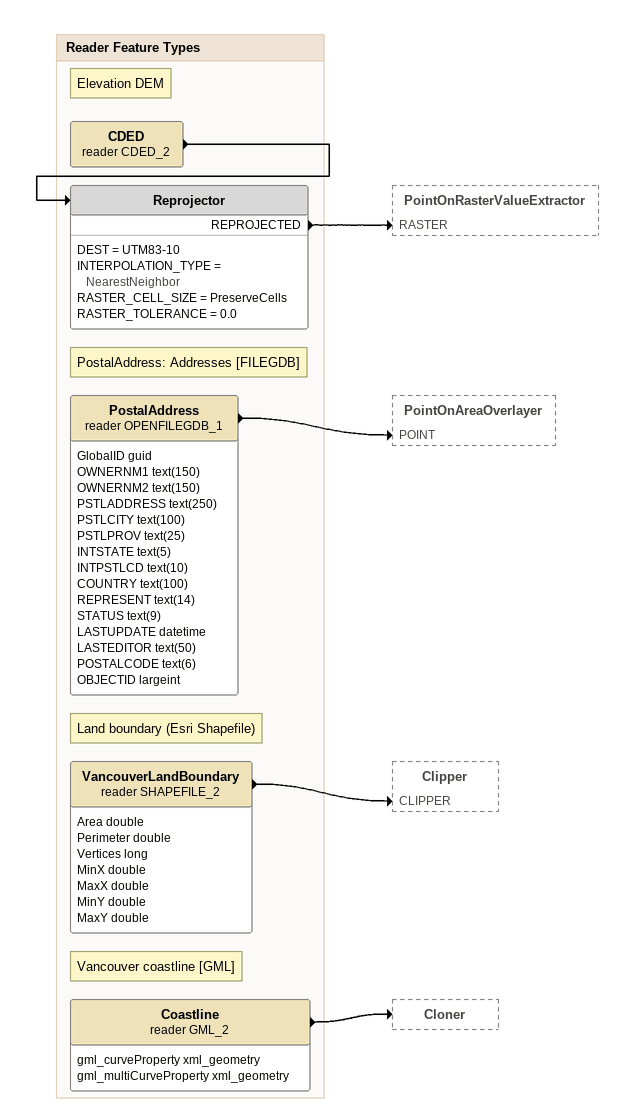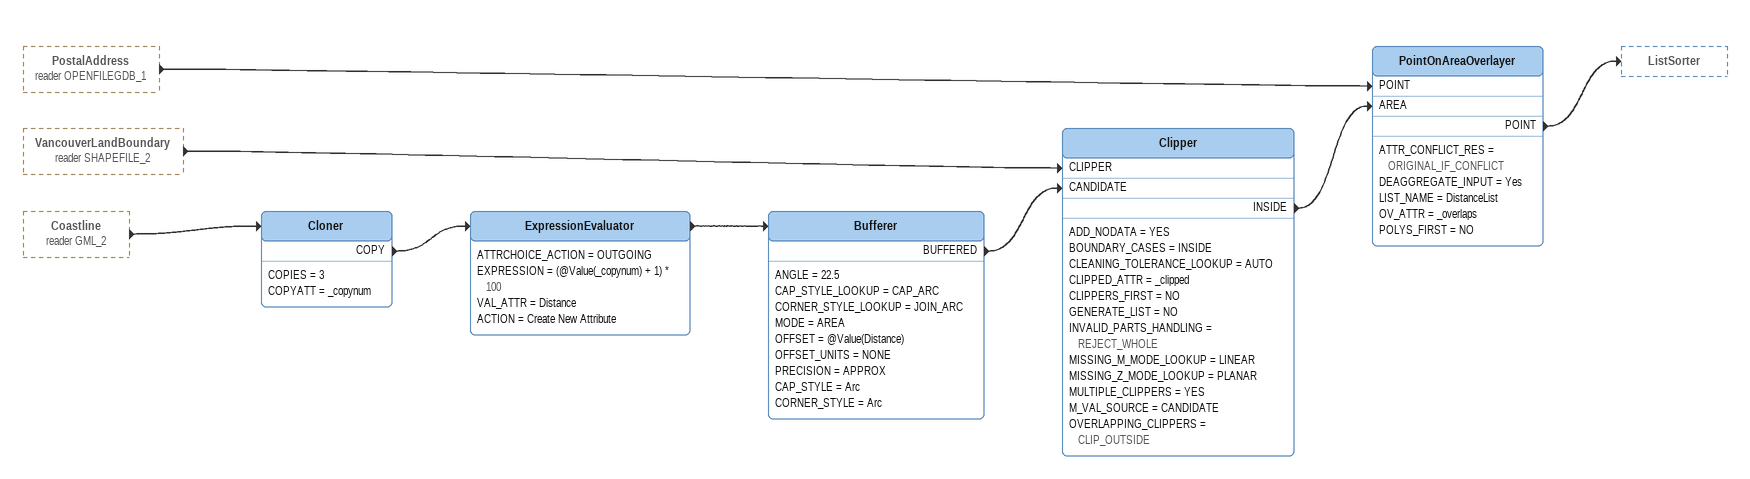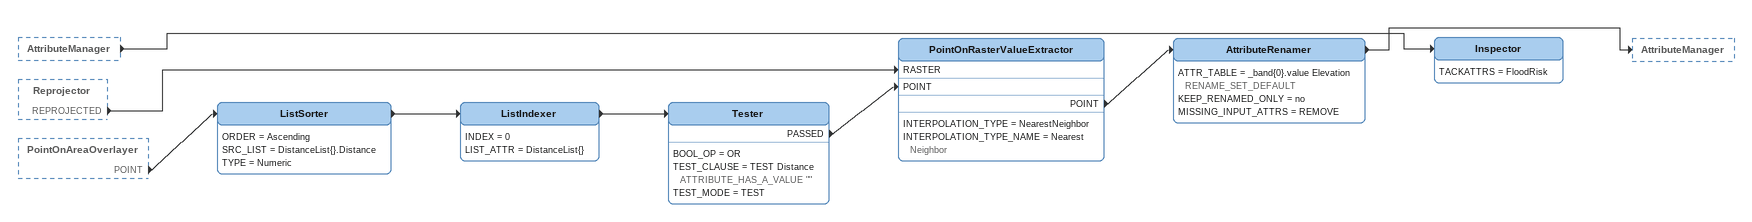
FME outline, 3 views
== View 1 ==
Bookmark: Reader Feature Types
Note: Elevation DEM
CDED (reader CDED_2)
    -> Reprojector
Reprojector
    DEST = UTM83-10
    INTERPOLATION_TYPE = NearestNeighbor
    RASTER_CELL_SIZE = PreserveCells
    RASTER_TOLERANCE = 0.0
    REPROJECTED -> PointOnRasterValueExtractor [RASTER]
Note: PostalAddress: Addresses [FILEGDB]
PostalAddress (reader OPENFILEGDB_1)
    attributes: GlobalID guid, OWNERNM1 text(150), OWNERNM2 text(150), PSTLADDRESS text(250), PSTLCITY text(100), PSTLPROV text(25), INTSTATE text(5), INTPSTLCD text(10), COUNTRY text(100), REPRESENT text(14), STATUS text(9), LASTUPDATE datetime, LASTEDITOR text(50), POSTALCODE text(6), OBJECTID largeint
    -> PointOnAreaOverlayer [POINT]
Note: Land boundary (Esri Shapefile)
VancouverLandBoundary (reader SHAPEFILE_2)
    attributes: Area double, Perimeter double, Vertices long, MinX double, MaxX double, MinY double, MaxY double
    -> Clipper [CLIPPER]
Note: Vancouver coastline [GML]
Coastline (reader GML_2)
    attributes: gml_curveProperty xml_geometry, gml_multiCurveProperty xml_geometry
    -> Cloner

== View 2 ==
PostalAddress (reader OPENFILEGDB_1) [outside]
    -> PointOnAreaOverlayer [POINT]
VancouverLandBoundary (reader SHAPEFILE_2) [outside]
    -> Clipper [CLIPPER]
Coastline (reader GML_2) [outside]
    -> Cloner
Cloner
    COPIES = 3
    COPYATT = _copynum
    COPY -> ExpressionEvaluator
ExpressionEvaluator
    ATTRCHOICE_ACTION = OUTGOING
    EXPRESSION = (@Value(_copynum) + 1) * 100
    VAL_ATTR = Distance
    ACTION = Create New Attribute
    -> Bufferer
Bufferer
    ANGLE = 22.5
    CAP_STYLE_LOOKUP = CAP_ARC
    CORNER_STYLE_LOOKUP = JOIN_ARC
    MODE = AREA
    OFFSET = @Value(Distance)
    OFFSET_UNITS = NONE
    PRECISION = APPROX
    CAP_STYLE = Arc
    CORNER_STYLE = Arc
    BUFFERED -> Clipper [CANDIDATE]
Clipper
    ADD_NODATA = YES
    BOUNDARY_CASES = INSIDE
    CLEANING_TOLERANCE_LOOKUP = AUTO
    CLIPPED_ATTR = _clipped
    CLIPPERS_FIRST = NO
    GENERATE_LIST = NO
    INVALID_PARTS_HANDLING = REJECT_WHOLE
    MISSING_M_MODE_LOOKUP = LINEAR
    MISSING_Z_MODE_LOOKUP = PLANAR
    MULTIPLE_CLIPPERS = YES
    M_VAL_SOURCE = CANDIDATE
    OVERLAPPING_CLIPPERS = CLIP_OUTSIDE
    INSIDE -> PointOnAreaOverlayer [AREA]
PointOnAreaOverlayer
    ATTR_CONFLICT_RES = ORIGINAL_IF_CONFLICT
    DEAGGREGATE_INPUT = Yes
    LIST_NAME = DistanceList
    OV_ATTR = _overlaps
    POLYS_FIRST = NO
    POINT -> ListSorter

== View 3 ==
AttributeManager [outside]
    -> Inspector
Reprojector [outside]
    REPROJECTED -> PointOnRasterValueExtractor [RASTER]
PointOnAreaOverlayer [outside]
    POINT -> ListSorter
ListSorter
    ORDER = Ascending
    SRC_LIST = DistanceList{}.Distance
    TYPE = Numeric
    -> ListIndexer
ListIndexer
    INDEX = 0
    LIST_ATTR = DistanceList{}
    -> Tester
Tester
    BOOL_OP = OR
    TEST_CLAUSE = TEST Distance ATTRIBUTE_HAS_A_VALUE ""
    TEST_MODE = TEST
    PASSED -> PointOnRasterValueExtractor [POINT]
PointOnRasterValueExtractor
    INTERPOLATION_TYPE = NearestNeighbor
    INTERPOLATION_TYPE_NAME = Nearest Neighbor
    POINT -> AttributeRenamer
AttributeRenamer
    ATTR_TABLE = _band{0}.value Elevation RENAME_SET_DEFAULT
    KEEP_RENAMED_ONLY = no
    MISSING_INPUT_ATTRS = REMOVE
    -> AttributeManager
Inspector
    TACKATTRS = FloodRisk
